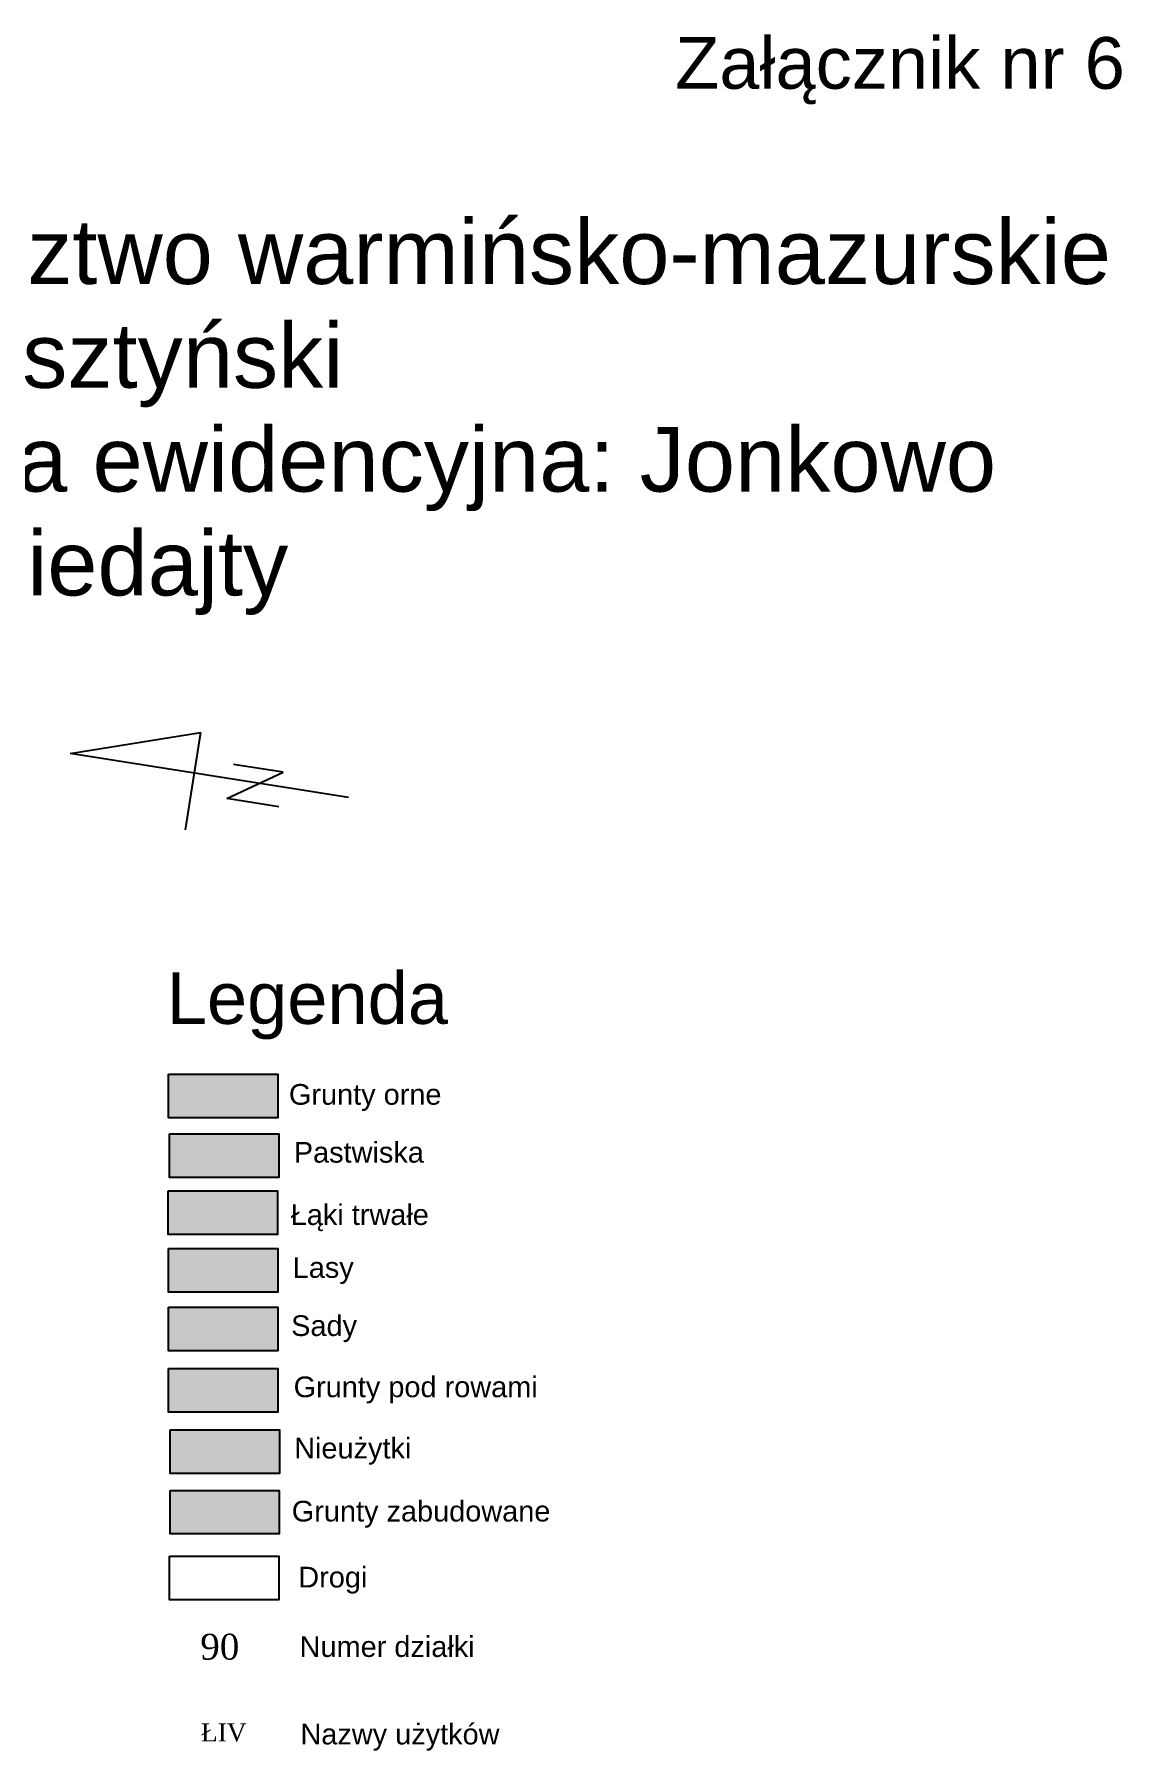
# Model space of a CAD drawing. Header units: millimetres. Extents: x 1380 to 5204, y 977 to 2350.
# Drawn here: x 3087 to 3507, y 1645 to 2309 of the extents above; entities that cross this region are included whole.
import ezdxf

# ---------------------------------------------------------------- set-up
doc = ezdxf.new("R2010")
doc.units = ezdxf.units.MM
doc.linetypes.add('UZYTEK', pattern=[20, 10, -10])
doc.linetypes.add('użytki', pattern=[20, 10, -10])
for name, color, linetype in [('Gospodarstwa', 7, 'Continuous'), ('kolory użytki', 7, 'Continuous'), ('LAS', 7, 'Continuous'), ('Numeracja', 7, 'Continuous'), ('Pokolorwane użytki', 7, 'Continuous'), ('Uzytki', 250, 'UZYTEK')]:
    doc.layers.add(name, color=color, linetype=linetype)
doc.layers.add('Num użytków', color=7, linetype='Continuous', true_color=0x000000)
doc.styles.add('Całkowite', font='times.ttf', dxfattribs={"height": 10})
doc.styles.get("Standard").update_dxf_attribs({"font": 'arial.ttf'})
doc.styles.add('Uzytki', font='times.ttf', dxfattribs={"height": 7})

msp = doc.modelspace()

# ---------------------------------------------------------------- hatches: boundary and pattern name
at = {"layer": 'LAS', "true_color": 0x5e6624}
h = msp.add_hatch(color=59, dxfattribs=at)
h.dxf.hatch_style = 1
h.paths.add_polyline_path([(3138.84, 1839.63), (3138.84, 1822.74), (3181.1, 1822.74), (3181.1, 1839.63)])
at = {"layer": 'Pokolorwane użytki', "true_color": 0xffff5c}
h = msp.add_hatch(color=51, dxfattribs=at)
h.dxf.hatch_style = 1
h.paths.add_polyline_path([(3181.04, 1890.14), (3181.04, 1907.03), (3138.79, 1907.03), (3138.79, 1890.14)])
at = {"layer": 'Pokolorwane użytki', "true_color": 0x97d88a}
h = msp.add_hatch(color=73, dxfattribs=at)
h.dxf.hatch_style = 1
h.paths.add_polyline_path([(3139.17, 1884), (3139.17, 1867.12), (3181.43, 1867.12), (3181.43, 1884)])
at = {"layer": 'Pokolorwane użytki', "true_color": 0x3bd23d}
h = msp.add_hatch(color=93, dxfattribs=at)
h.dxf.hatch_style = 1
h.paths.add_polyline_path([(3138.71, 1861.87), (3138.71, 1844.99), (3180.97, 1844.99), (3180.97, 1861.87)])
at = {"layer": 'Pokolorwane użytki', "true_color": 0xff3333}
h = msp.add_hatch(color=20, dxfattribs=at)
h.dxf.hatch_style = 1
h.paths.add_polyline_path([(3139.44, 1769.45), (3139.44, 1752.57), (3181.7, 1752.57), (3181.7, 1769.45)])
at = {"layer": 'Pokolorwane użytki', "true_color": 0xbb6244}
h = msp.add_hatch(color=25, dxfattribs=at)
h.dxf.hatch_style = 1
h.paths.add_polyline_path([(3181.65, 1729.17), (3181.65, 1746.05), (3139.39, 1746.05), (3139.39, 1729.17)])
at = {"layer": 'Uzytki', "true_color": 0xffa442}
h = msp.add_hatch(color=21, dxfattribs=at)
h.dxf.hatch_style = 1
h.paths.add_polyline_path([(3181.1, 1800.04), (3181.1, 1816.93), (3138.84, 1816.93), (3138.84, 1800.04)])
at = {"layer": 'Uzytki', "true_color": 0x5b8edb}
h = msp.add_hatch(color=153, dxfattribs=at)
h.dxf.hatch_style = 1
h.paths.add_polyline_path([(3138.84, 1793.21), (3138.84, 1776.32), (3181.1, 1776.32), (3181.1, 1793.21)])

# ---------------------------------------------------------------- linework, layer by layer
at = {"layer": 'Gospodarstwa', "color": 250}
for p, q in [((3100.77, 2031.07), (3151.13, 2039.22)), ((3151.13, 2039.22), (3145.2, 2001.55)), ((3208.45, 2014.11), (3100.77, 2031.07)), ((3183.12, 2023.86), (3163.95, 2026.88)), ((3161.37, 2013.67), (3183.12, 2023.86)), ((3181.52, 2010.49), (3161.37, 2013.67))]:
    msp.add_line(p, q, dxfattribs=at)
at = {"layer": 'kolory użytki', "color": 250}
for points in [[(3138.79, 1907.03), (3181.04, 1907.03), (3181.04, 1890.14), (3138.79, 1890.14)], [(3139.17, 1884), (3181.43, 1884), (3181.43, 1867.12), (3139.17, 1867.12)], [(3138.71, 1861.87), (3180.97, 1861.87), (3180.97, 1844.99), (3138.71, 1844.99)], [(3138.84, 1839.63), (3181.1, 1839.63), (3181.1, 1822.74), (3138.84, 1822.74)], [(3138.84, 1816.93), (3181.1, 1816.93), (3181.1, 1800.04), (3138.84, 1800.04)], [(3138.84, 1793.21), (3181.1, 1793.21), (3181.1, 1776.32), (3138.84, 1776.32)], [(3139.44, 1769.45), (3181.7, 1769.45), (3181.7, 1752.57), (3139.44, 1752.57)], [(3139.39, 1746.05), (3181.65, 1746.05), (3181.65, 1729.17), (3139.39, 1729.17)], [(3139.24, 1720.55), (3181.5, 1720.55), (3181.5, 1703.66), (3139.24, 1703.66)]]:
    msp.add_lwpolyline(points, close=True, dxfattribs=at)

# ---------------------------------------------------------------- texts
at = {"layer": 'Gospodarstwa', "color": 250, "linetype": 'użytki'}
for s, height, p in [('Załącznik nr 6', 20, (3334.74, 2288.2)), ('Województwo warmińsko-mazurskie', 25, (2940.53, 2212.69)), ('Powiat olsztyński', 25, (2940.53, 2172.53)), ('Jednostka ewidencyjna: Jonkowo', 25, (2940.53, 2132.37)), ('Obręb: Giedajty', 25, (2940.53, 2092.21))]:
    msp.add_text(s, height=height, dxfattribs=at).set_placement(p)
at = {"layer": 'Gospodarstwa', "color": 250}
msp.add_text('Legenda', height=20, dxfattribs=at).set_placement((3138.13, 1926.48))
at = {"layer": 'kolory użytki', "color": 250}
for s, p in [('Grunty orne', (3185.36, 1895.22)), ('Pastwiska', (3187.25, 1872.82)), ('Łąki trwałe', (3186.06, 1848.7)), ('Lasy', (3186.83, 1828.25)), ('Sady', (3186.23, 1805.76)), ('Grunty pod rowami', (3187.18, 1782.08)), ('Nieużytki', (3187.38, 1758.38)), ('Grunty zabudowane', (3186.47, 1734)), ('Drogi', (3188.99, 1708.49)), ('Numer działki', (3189.5, 1681.61)), ('Nazwy użytków', (3189.81, 1647.77))]:
    msp.add_text(s, height=8, dxfattribs=at).set_placement(p)
at = {"layer": 'Num użytków', "insert": (3151.37, 1655.92), "char_height": 7, "width": 14.8513, "attachment_point": 1, "style": 'Uzytki'}
msp.add_mtext('ŁIV', dxfattribs=at)
at = {"layer": 'Numeracja', "insert": (3151.09, 1690.57), "char_height": 10, "width": 14.8355, "attachment_point": 1, "style": 'Całkowite'}
msp.add_mtext('90', dxfattribs=at)

doc.saveas('drawing.dxf')
